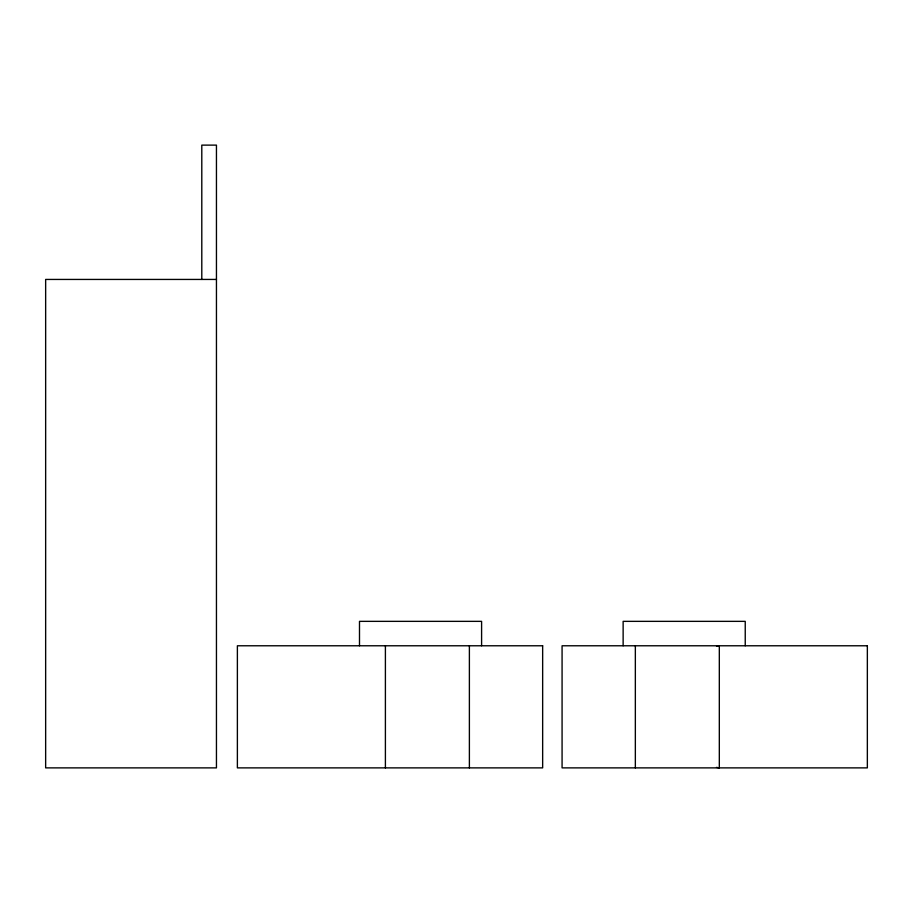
<?xml version="1.0" encoding="UTF-8"?>
<svg xmlns="http://www.w3.org/2000/svg" width="913" height="913" viewBox="0 0 913 913"><rect width="100%" height="100%" fill="white"/><g stroke="black" fill="none" stroke-linecap="round" stroke-linejoin="round"><path stroke-width="1.37" d="M716.534 646.21L719.318 645.776L719.318 767.879L716.511 767.399M216.449 279.435L45.65 279.435L45.65 767.879L216.449 767.879L216.449 145.121L201.796 145.121L201.796 279.435M745.236 645.776L745.236 621.354L623.134 621.354L623.134 645.776M635.345 645.776L635.345 767.879M481.596 645.776L481.596 621.354L359.494 621.354L359.494 645.776M469.385 645.776L469.385 767.879M385.4 645.776L385.4 767.879M542.653 645.776L237.38 645.776L237.38 767.879L542.653 767.879L542.653 645.776M867.35 645.776L562.077 645.776L562.077 767.879L867.35 767.879L867.35 645.776"/></g></svg>
